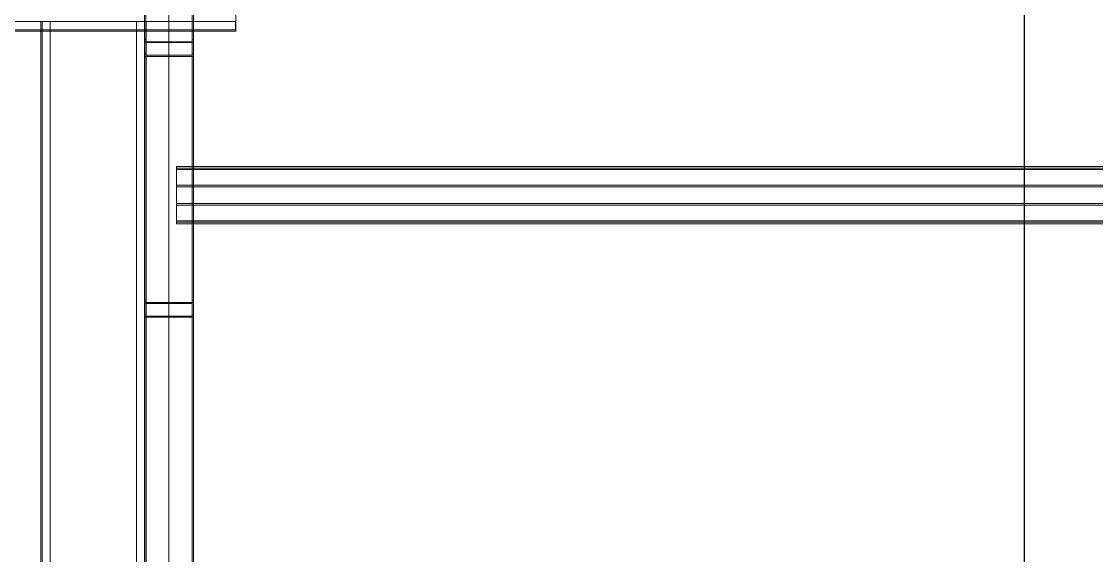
# Model space of a CAD drawing. Header units: centimetres. Extents: x -13617 to -9515, y -261 to 6553.
# Drawn here: x -11386.8 to -11167.4, y 2057 to 2166 of the extents above; entities that cross this region are included whole.
import ezdxf

# ---------------------------------------------------------------- set-up
doc = ezdxf.new("R2010")
doc.units = ezdxf.units.CM
doc.linetypes.add('_Overhead', pattern=[0.47625, 0.3175, -0.15875])
doc.linetypes.add('_Overhead_2_', pattern=[0.47625, 0.3175, -0.15875])
doc.layers.add('A-FLOR', color=7, linetype='Continuous', lineweight=9)
doc.layers.add('S-BEAM', color=7, linetype='Continuous', lineweight=9)

# ---------------------------------------------------------------- blocks, each defined once
blk = doc.blocks.new('Costanera Perfil Z - Parametrizado - Costanera Perfil Z - Parametrizado-1658847-Planta patio maniobras')
at = {"layer": 'S-BEAM', "color": 254, "true_color": 0xcccccc}
for p, q in [((-10.75, -527.84), (-10.75, -533.23)), ((-10.75, -527.84), (-10.75, -533.23)), ((-10.45, -527.84), (-10.45, -533.23)), ((-10.45, -527.84), (-10.45, -533.23)), ((-8.8, -527.84), (-8.8, -533.23)), ((-8.8, -527.84), (-8.8, -533.23)), ((-10.75, -533.23), (-10.75, -533.53)), ((-10.75, -533.23), (-10.75, -533.53)), ((-10.75, -533.53), (-10.75, -535.18)), ((-10.75, -533.53), (-10.75, -535.18)), ((-10.75, -535.18), (-10.75, -552.77)), ((-10.75, -535.18), (-10.75, -552.77)), ((-10.45, -533.23), (-10.45, -533.53)), ((-10.45, -533.23), (-10.45, -533.53)), ((-10.45, -533.53), (-10.45, -535.18)), ((-10.45, -533.53), (-10.45, -535.18)), ((-10.45, -535.18), (-10.45, -552.77)), ((-10.45, -535.18), (-10.45, -552.77)), ((-8.8, -533.23), (-8.8, -533.53)), ((-8.8, -533.23), (-8.8, -533.53)), ((-8.8, -533.53), (-8.8, -535.18)), ((-8.8, -533.53), (-8.8, -535.18)), ((-8.8, -535.18), (-8.8, -552.77)), ((-8.8, -535.18), (-8.8, -552.77)), ((-10.75, -552.77), (-10.75, -554.4)), ((-10.75, -552.77), (-10.75, -554.4)), ((-10.45, -552.77), (-10.45, -554.4)), ((-10.45, -552.77), (-10.45, -554.4)), ((-8.8, -552.77), (-8.8, -554.4)), ((-8.8, -552.77), (-8.8, -554.4)), ((-10.75, -554.42), (-10.75, -554.7)), ((-10.75, -554.42), (-10.75, -554.7)), ((-10.75, -554.72), (-10.75, -564.4)), ((-10.75, -554.72), (-10.75, -564.4)), ((-10.45, -554.42), (-10.45, -554.7)), ((-10.45, -554.42), (-10.45, -554.7)), ((-10.45, -554.72), (-10.45, -564.4)), ((-10.45, -554.72), (-10.45, -564.4)), ((-8.8, -554.42), (-8.8, -554.7)), ((-8.8, -554.42), (-8.8, -554.7)), ((-8.8, -554.72), (-8.8, -564.4)), ((-8.8, -554.72), (-8.8, -564.4)), ((-10.75, -564.4), (-10.75, -573.02)), ((-10.75, -564.4), (-10.75, -573.02)), ((-10.45, -564.4), (-10.45, -573.02)), ((-10.45, -564.4), (-10.45, -573.02)), ((-8.8, -564.4), (-8.8, -573.02)), ((-8.8, -564.4), (-8.8, -573.02)), ((-10.45, -573.02), (-10.75, -573.02)), ((-10.75, -573.02), (-10.45, -573.02)), ((-8.8, -573.02), (-10.45, -573.02)), ((-10.45, -573.02), (-8.8, -573.02)), ((-8.8, -573.02), (-10.45, -573.02)), ((-10.45, -573.02), (-8.8, -573.02))]:
    blk.add_line(p, q, dxfattribs=at)
blk = doc.blocks.new('Costanera Perfil Z - Parametrizado - Costanera Perfil Z - Parametrizado-1658886-Planta patio maniobras')
at = {"layer": 'S-BEAM', "color": 254, "true_color": 0xcccccc}
for p, q in [((-10.75, -527.84), (-10.75, -533.23)), ((-10.75, -527.84), (-10.75, -533.23)), ((-10.45, -527.84), (-10.45, -533.23)), ((-10.45, -527.84), (-10.45, -533.23)), ((-8.8, -527.84), (-8.8, -533.23)), ((-8.8, -527.84), (-8.8, -533.23)), ((-10.75, -533.23), (-10.75, -533.53)), ((-10.75, -533.23), (-10.75, -533.53)), ((-10.75, -533.53), (-10.75, -535.18)), ((-10.75, -533.53), (-10.75, -535.18)), ((-10.75, -535.18), (-10.75, -552.77)), ((-10.75, -535.18), (-10.75, -552.77)), ((-10.45, -533.23), (-10.45, -533.53)), ((-10.45, -533.23), (-10.45, -533.53)), ((-10.45, -533.53), (-10.45, -535.18)), ((-10.45, -533.53), (-10.45, -535.18)), ((-10.45, -535.18), (-10.45, -552.77)), ((-10.45, -535.18), (-10.45, -552.77)), ((-8.8, -533.23), (-8.8, -533.53)), ((-8.8, -533.23), (-8.8, -533.53)), ((-8.8, -533.53), (-8.8, -535.18)), ((-8.8, -533.53), (-8.8, -535.18)), ((-8.8, -535.18), (-8.8, -552.77)), ((-8.8, -535.18), (-8.8, -552.77)), ((-10.75, -552.77), (-10.75, -554.4)), ((-10.75, -552.77), (-10.75, -554.4)), ((-10.45, -552.77), (-10.45, -554.4)), ((-10.45, -552.77), (-10.45, -554.4)), ((-8.8, -552.77), (-8.8, -554.4)), ((-8.8, -552.77), (-8.8, -554.4)), ((-10.75, -554.42), (-10.75, -554.7)), ((-10.75, -554.42), (-10.75, -554.7)), ((-10.75, -554.72), (-10.75, -564.4)), ((-10.75, -554.72), (-10.75, -564.4)), ((-10.45, -554.42), (-10.45, -554.7)), ((-10.45, -554.42), (-10.45, -554.7)), ((-10.45, -554.72), (-10.45, -564.4)), ((-10.45, -554.72), (-10.45, -564.4)), ((-8.8, -554.42), (-8.8, -554.7)), ((-8.8, -554.42), (-8.8, -554.7)), ((-8.8, -554.72), (-8.8, -564.4)), ((-8.8, -554.72), (-8.8, -564.4)), ((-10.75, -564.4), (-10.75, -573.02)), ((-10.75, -564.4), (-10.75, -573.02)), ((-10.45, -564.4), (-10.45, -573.02)), ((-10.45, -564.4), (-10.45, -573.02)), ((-8.8, -564.4), (-8.8, -573.02)), ((-8.8, -564.4), (-8.8, -573.02)), ((-10.45, -573.02), (-10.75, -573.02)), ((-10.75, -573.02), (-10.45, -573.02)), ((-8.8, -573.02), (-10.45, -573.02)), ((-10.45, -573.02), (-8.8, -573.02)), ((-8.8, -573.02), (-10.45, -573.02)), ((-10.45, -573.02), (-8.8, -573.02))]:
    blk.add_line(p, q, dxfattribs=at)
blk = doc.blocks.new('Costanera Perfil Z - Parametrizado - Costanera Perfil Z - Parametrizado-V27-Planta patio maniobras')
at = {"layer": 'S-BEAM', "color": 254, "true_color": 0xcccccc}
for p, q in [((-10.75, -527.84), (-10.75, -533.23)), ((-10.75, -527.84), (-10.75, -533.23)), ((-10.45, -527.84), (-10.45, -533.23)), ((-10.45, -527.84), (-10.45, -533.23)), ((-8.8, -527.84), (-8.8, -533.23)), ((-8.8, -527.84), (-8.8, -533.23)), ((-10.75, -533.23), (-10.75, -533.53)), ((-10.75, -533.23), (-10.75, -533.53)), ((-10.75, -533.53), (-10.75, -535.18)), ((-10.75, -533.53), (-10.75, -535.18)), ((-10.75, -535.18), (-10.75, -552.77)), ((-10.75, -535.18), (-10.75, -552.77)), ((-10.45, -533.23), (-10.45, -533.53)), ((-10.45, -533.23), (-10.45, -533.53)), ((-10.45, -533.53), (-10.45, -535.18)), ((-10.45, -533.53), (-10.45, -535.18)), ((-10.45, -535.18), (-10.45, -552.77)), ((-10.45, -535.18), (-10.45, -552.77)), ((-8.8, -533.23), (-8.8, -533.53)), ((-8.8, -533.23), (-8.8, -533.53)), ((-8.8, -533.53), (-8.8, -535.18)), ((-8.8, -533.53), (-8.8, -535.18)), ((-8.8, -535.18), (-8.8, -552.77)), ((-8.8, -535.18), (-8.8, -552.77)), ((-10.75, -552.77), (-10.75, -554.4)), ((-10.75, -552.77), (-10.75, -554.4)), ((-10.45, -552.77), (-10.45, -554.4)), ((-10.45, -552.77), (-10.45, -554.4)), ((-8.8, -552.77), (-8.8, -554.4)), ((-8.8, -552.77), (-8.8, -554.4)), ((-10.75, -554.42), (-10.75, -554.7)), ((-10.75, -554.42), (-10.75, -554.7)), ((-10.75, -554.72), (-10.75, -564.4)), ((-10.75, -554.72), (-10.75, -564.4)), ((-10.45, -554.42), (-10.45, -554.7)), ((-10.45, -554.42), (-10.45, -554.7)), ((-10.45, -554.72), (-10.45, -564.4)), ((-10.45, -554.72), (-10.45, -564.4)), ((-8.8, -554.42), (-8.8, -554.7)), ((-8.8, -554.42), (-8.8, -554.7)), ((-8.8, -554.72), (-8.8, -564.4)), ((-8.8, -554.72), (-8.8, -564.4)), ((-10.75, -564.4), (-10.75, -573.02)), ((-10.75, -564.4), (-10.75, -573.02)), ((-10.45, -564.4), (-10.45, -573.02)), ((-10.45, -564.4), (-10.45, -573.02)), ((-8.8, -564.4), (-8.8, -573.02)), ((-8.8, -564.4), (-8.8, -573.02)), ((-10.45, -573.02), (-10.75, -573.02)), ((-10.75, -573.02), (-10.45, -573.02)), ((-8.8, -573.02), (-10.45, -573.02)), ((-10.45, -573.02), (-8.8, -573.02)), ((-8.8, -573.02), (-10.45, -573.02)), ((-10.45, -573.02), (-8.8, -573.02))]:
    blk.add_line(p, q, dxfattribs=at)
blk = doc.blocks.new('Costanera Perfil Z - Parametrizado - Costanera Perfil Z - Parametrizado-V28-Planta patio maniobras')
at = {"layer": 'S-BEAM', "color": 254, "true_color": 0xcccccc}
for p, q in [((-10.75, -527.84), (-10.75, -533.23)), ((-10.75, -527.84), (-10.75, -533.23)), ((-10.45, -527.84), (-10.45, -533.23)), ((-10.45, -527.84), (-10.45, -533.23)), ((-8.8, -527.84), (-8.8, -533.23)), ((-8.8, -527.84), (-8.8, -533.23)), ((-10.75, -533.23), (-10.75, -533.53)), ((-10.75, -533.23), (-10.75, -533.53)), ((-10.75, -533.53), (-10.75, -535.18)), ((-10.75, -533.53), (-10.75, -535.18)), ((-10.75, -535.18), (-10.75, -552.77)), ((-10.75, -535.18), (-10.75, -552.77)), ((-10.45, -533.23), (-10.45, -533.53)), ((-10.45, -533.23), (-10.45, -533.53)), ((-10.45, -533.53), (-10.45, -535.18)), ((-10.45, -533.53), (-10.45, -535.18)), ((-10.45, -535.18), (-10.45, -552.77)), ((-10.45, -535.18), (-10.45, -552.77)), ((-8.8, -533.23), (-8.8, -533.53)), ((-8.8, -533.23), (-8.8, -533.53)), ((-8.8, -533.53), (-8.8, -535.18)), ((-8.8, -533.53), (-8.8, -535.18)), ((-8.8, -535.18), (-8.8, -552.77)), ((-8.8, -535.18), (-8.8, -552.77)), ((-10.75, -552.77), (-10.75, -554.4)), ((-10.75, -552.77), (-10.75, -554.4)), ((-10.45, -552.77), (-10.45, -554.4)), ((-10.45, -552.77), (-10.45, -554.4)), ((-8.8, -552.77), (-8.8, -554.4)), ((-8.8, -552.77), (-8.8, -554.4)), ((-10.75, -554.42), (-10.75, -554.7)), ((-10.75, -554.42), (-10.75, -554.7)), ((-10.75, -554.72), (-10.75, -564.4)), ((-10.75, -554.72), (-10.75, -564.4)), ((-10.45, -554.42), (-10.45, -554.7)), ((-10.45, -554.42), (-10.45, -554.7)), ((-10.45, -554.72), (-10.45, -564.4)), ((-10.45, -554.72), (-10.45, -564.4)), ((-8.8, -554.42), (-8.8, -554.7)), ((-8.8, -554.42), (-8.8, -554.7)), ((-8.8, -554.72), (-8.8, -564.4)), ((-8.8, -554.72), (-8.8, -564.4)), ((-10.75, -564.4), (-10.75, -573.02)), ((-10.75, -564.4), (-10.75, -573.02)), ((-10.45, -564.4), (-10.45, -573.02)), ((-10.45, -564.4), (-10.45, -573.02)), ((-8.8, -564.4), (-8.8, -573.02)), ((-8.8, -564.4), (-8.8, -573.02)), ((-10.45, -573.02), (-10.75, -573.02)), ((-10.75, -573.02), (-10.45, -573.02)), ((-8.8, -573.02), (-10.45, -573.02)), ((-10.45, -573.02), (-8.8, -573.02)), ((-8.8, -573.02), (-10.45, -573.02)), ((-10.45, -573.02), (-8.8, -573.02))]:
    blk.add_line(p, q, dxfattribs=at)
blk = doc.blocks.new('Costanera Perfil Z - Parametrizado - Costanera Perfil Z - Parametrizado-V29-Planta patio maniobras')
at = {"layer": 'S-BEAM', "color": 254, "true_color": 0xcccccc}
for p, q in [((-10.75, -527.84), (-10.75, -533.23)), ((-10.75, -527.84), (-10.75, -533.23)), ((-10.45, -527.84), (-10.45, -533.23)), ((-10.45, -527.84), (-10.45, -533.23)), ((-8.8, -527.84), (-8.8, -533.23)), ((-8.8, -527.84), (-8.8, -533.23)), ((-10.75, -533.23), (-10.75, -533.53)), ((-10.75, -533.23), (-10.75, -533.53)), ((-10.75, -533.53), (-10.75, -535.18)), ((-10.75, -533.53), (-10.75, -535.18)), ((-10.75, -535.18), (-10.75, -552.77)), ((-10.75, -535.18), (-10.75, -552.77)), ((-10.45, -533.23), (-10.45, -533.53)), ((-10.45, -533.23), (-10.45, -533.53)), ((-10.45, -533.53), (-10.45, -535.18)), ((-10.45, -533.53), (-10.45, -535.18)), ((-10.45, -535.18), (-10.45, -552.77)), ((-10.45, -535.18), (-10.45, -552.77)), ((-8.8, -533.23), (-8.8, -533.53)), ((-8.8, -533.23), (-8.8, -533.53)), ((-8.8, -533.53), (-8.8, -535.18)), ((-8.8, -533.53), (-8.8, -535.18)), ((-8.8, -535.18), (-8.8, -552.77)), ((-8.8, -535.18), (-8.8, -552.77)), ((-10.75, -552.77), (-10.75, -554.4)), ((-10.75, -552.77), (-10.75, -554.4)), ((-10.45, -552.77), (-10.45, -554.4)), ((-10.45, -552.77), (-10.45, -554.4)), ((-8.8, -552.77), (-8.8, -554.4)), ((-8.8, -552.77), (-8.8, -554.4)), ((-10.75, -554.42), (-10.75, -554.7)), ((-10.75, -554.42), (-10.75, -554.7)), ((-10.75, -554.72), (-10.75, -564.4)), ((-10.75, -554.72), (-10.75, -564.4)), ((-10.45, -554.42), (-10.45, -554.7)), ((-10.45, -554.42), (-10.45, -554.7)), ((-10.45, -554.72), (-10.45, -564.4)), ((-10.45, -554.72), (-10.45, -564.4)), ((-8.8, -554.42), (-8.8, -554.7)), ((-8.8, -554.42), (-8.8, -554.7)), ((-8.8, -554.72), (-8.8, -564.4)), ((-8.8, -554.72), (-8.8, -564.4)), ((-10.75, -564.4), (-10.75, -573.02)), ((-10.75, -564.4), (-10.75, -573.02)), ((-10.45, -564.4), (-10.45, -573.02)), ((-10.45, -564.4), (-10.45, -573.02)), ((-8.8, -564.4), (-8.8, -573.02)), ((-8.8, -564.4), (-8.8, -573.02)), ((-10.45, -573.02), (-10.75, -573.02)), ((-10.75, -573.02), (-10.45, -573.02)), ((-8.8, -573.02), (-10.45, -573.02)), ((-10.45, -573.02), (-8.8, -573.02)), ((-8.8, -573.02), (-10.45, -573.02)), ((-10.45, -573.02), (-8.8, -573.02))]:
    blk.add_line(p, q, dxfattribs=at)
blk = doc.blocks.new('Costanera Perfil Z - Parametrizado - Costanera Perfil Z - Parametrizado-V30-Planta patio maniobras')
at = {"layer": 'S-BEAM', "color": 254, "true_color": 0xcccccc}
for p, q in [((-10.75, -527.84), (-10.75, -533.23)), ((-10.75, -527.84), (-10.75, -533.23)), ((-10.45, -527.84), (-10.45, -533.23)), ((-10.45, -527.84), (-10.45, -533.23)), ((-8.8, -527.84), (-8.8, -533.23)), ((-8.8, -527.84), (-8.8, -533.23)), ((-10.75, -533.23), (-10.75, -533.53)), ((-10.75, -533.23), (-10.75, -533.53)), ((-10.75, -533.53), (-10.75, -535.18)), ((-10.75, -533.53), (-10.75, -535.18)), ((-10.75, -535.18), (-10.75, -552.77)), ((-10.75, -535.18), (-10.75, -552.77)), ((-10.45, -533.23), (-10.45, -533.53)), ((-10.45, -533.23), (-10.45, -533.53)), ((-10.45, -533.53), (-10.45, -535.18)), ((-10.45, -533.53), (-10.45, -535.18)), ((-10.45, -535.18), (-10.45, -552.77)), ((-10.45, -535.18), (-10.45, -552.77)), ((-8.8, -533.23), (-8.8, -533.53)), ((-8.8, -533.23), (-8.8, -533.53)), ((-8.8, -533.53), (-8.8, -535.18)), ((-8.8, -533.53), (-8.8, -535.18)), ((-8.8, -535.18), (-8.8, -552.77)), ((-8.8, -535.18), (-8.8, -552.77)), ((-10.75, -552.77), (-10.75, -554.4)), ((-10.75, -552.77), (-10.75, -554.4)), ((-10.45, -552.77), (-10.45, -554.4)), ((-10.45, -552.77), (-10.45, -554.4)), ((-8.8, -552.77), (-8.8, -554.4)), ((-8.8, -552.77), (-8.8, -554.4)), ((-10.75, -554.42), (-10.75, -554.7)), ((-10.75, -554.42), (-10.75, -554.7)), ((-10.75, -554.72), (-10.75, -564.4)), ((-10.75, -554.72), (-10.75, -564.4)), ((-10.45, -554.42), (-10.45, -554.7)), ((-10.45, -554.42), (-10.45, -554.7)), ((-10.45, -554.72), (-10.45, -564.4)), ((-10.45, -554.72), (-10.45, -564.4)), ((-8.8, -554.42), (-8.8, -554.7)), ((-8.8, -554.42), (-8.8, -554.7)), ((-8.8, -554.72), (-8.8, -564.4)), ((-8.8, -554.72), (-8.8, -564.4)), ((-10.75, -564.4), (-10.75, -573.02)), ((-10.75, -564.4), (-10.75, -573.02)), ((-10.45, -564.4), (-10.45, -573.02)), ((-10.45, -564.4), (-10.45, -573.02)), ((-8.8, -564.4), (-8.8, -573.02)), ((-8.8, -564.4), (-8.8, -573.02)), ((-10.45, -573.02), (-10.75, -573.02)), ((-10.75, -573.02), (-10.45, -573.02)), ((-8.8, -573.02), (-10.45, -573.02)), ((-10.45, -573.02), (-8.8, -573.02)), ((-8.8, -573.02), (-10.45, -573.02)), ((-10.45, -573.02), (-8.8, -573.02))]:
    blk.add_line(p, q, dxfattribs=at)
blk = doc.blocks.new('Costanera Perfil Z - Parametrizado - Costanera Perfil Z - Parametrizado-V31-Planta patio maniobras')
at = {"layer": 'S-BEAM', "color": 254, "true_color": 0xcccccc}
for p, q in [((-10.75, -527.84), (-10.75, -554.4)), ((-10.75, -527.84), (-10.75, -554.4)), ((-10.45, -527.84), (-10.45, -554.4)), ((-10.45, -527.84), (-10.45, -554.4)), ((-8.8, -527.84), (-8.8, -554.4)), ((-8.8, -527.84), (-8.8, -554.4)), ((-10.75, -554.4), (-10.75, -564.4)), ((-10.75, -554.4), (-10.75, -564.4)), ((-10.45, -554.4), (-10.45, -564.4)), ((-10.45, -554.4), (-10.45, -564.4)), ((-8.8, -554.4), (-8.8, -564.4)), ((-8.8, -554.4), (-8.8, -564.4)), ((-10.75, -564.4), (-10.75, -573.02)), ((-10.75, -564.4), (-10.75, -573.02)), ((-10.45, -564.4), (-10.45, -573.02)), ((-10.45, -564.4), (-10.45, -573.02)), ((-8.8, -564.4), (-8.8, -573.02)), ((-8.8, -564.4), (-8.8, -573.02)), ((-10.45, -573.02), (-10.75, -573.02)), ((-10.75, -573.02), (-10.45, -573.02)), ((-8.8, -573.02), (-10.45, -573.02)), ((-10.45, -573.02), (-8.8, -573.02)), ((-8.8, -573.02), (-10.45, -573.02)), ((-10.45, -573.02), (-8.8, -573.02))]:
    blk.add_line(p, q, dxfattribs=at)
blk = doc.blocks.new('Costanera Perfil Z - Parametrizado - Costanera Perfil Z - Parametrizado-V32-Planta patio maniobras')
at = {"layer": 'S-BEAM', "color": 254, "true_color": 0xcccccc}
for p, q in [((-10.75, -527.84), (-10.75, -554.4)), ((-10.75, -527.84), (-10.75, -554.4)), ((-10.45, -527.84), (-10.45, -554.4)), ((-10.45, -527.84), (-10.45, -554.4)), ((-8.8, -527.84), (-8.8, -554.4)), ((-8.8, -527.84), (-8.8, -554.4)), ((-10.75, -554.4), (-10.75, -564.4)), ((-10.75, -554.4), (-10.75, -564.4)), ((-10.45, -554.4), (-10.45, -564.4)), ((-10.45, -554.4), (-10.45, -564.4)), ((-8.8, -554.4), (-8.8, -564.4)), ((-8.8, -554.4), (-8.8, -564.4)), ((-10.75, -564.4), (-10.75, -573.02)), ((-10.75, -564.4), (-10.75, -573.02)), ((-10.45, -564.4), (-10.45, -573.02)), ((-10.45, -564.4), (-10.45, -573.02)), ((-8.8, -564.4), (-8.8, -573.02)), ((-8.8, -564.4), (-8.8, -573.02)), ((8.8, -573.02), (-10.75, -573.02)), ((-10.75, -573.02), (-10.45, -573.02)), ((-10.45, -573.02), (-8.8, -573.02)), ((-8.8, -573.02), (-10.45, -573.02)), ((-10.45, -573.02), (8.8, -573.02))]:
    blk.add_line(p, q, dxfattribs=at)
blk = doc.blocks.new('Costanera Perfil Z - Parametrizado - h_22cm-1730627-Planta patio maniobras')
at = {"layer": 'S-BEAM', "color": 254, "true_color": 0xcccccc}
for p, q in [((-10.75, 419.22), (-10.75, 417.57)), ((-10.75, 419.22), (-10.75, 417.57)), ((-10.45, 419.22), (-10.45, 417.57)), ((-10.45, 419.22), (-10.45, 417.57)), ((-8.8, 419.22), (-8.8, 417.57)), ((-8.8, 419.22), (-8.8, 417.57)), ((8.8, 419.22), (8.8, 417.57)), ((8.8, 419.22), (8.8, 417.57)), ((10.45, 419.22), (10.45, 417.57)), ((10.45, 419.22), (10.45, 417.57)), ((10.75, 417.57), (10.75, 419.22)), ((10.75, 419.22), (10.75, 417.57)), ((-10.75, 417.57), (-10.75, 417.27)), ((-10.75, 417.57), (-10.75, 417.27)), ((-10.75, 417.27), (-10.75, 219.06)), ((-10.75, 417.27), (-10.75, 219.06)), ((-10.45, 417.57), (-10.45, 417.27)), ((-10.45, 417.57), (-10.45, 417.27)), ((-10.45, 417.27), (-10.45, 219.06)), ((-10.45, 417.27), (-10.45, 219.06)), ((-8.8, 417.57), (-8.8, 417.27)), ((-8.8, 417.57), (-8.8, 417.27)), ((-8.8, 417.27), (-8.8, 219.06)), ((-8.8, 417.27), (-8.8, 219.06)), ((8.8, 417.57), (8.8, 417.27)), ((8.8, 417.57), (8.8, 417.27)), ((8.8, 417.27), (8.8, 219.06)), ((8.8, 417.27), (8.8, 219.06)), ((10.45, 417.57), (10.45, 417.27)), ((10.45, 417.57), (10.45, 417.27)), ((10.45, 417.27), (10.45, 415.59)), ((10.45, 417.27), (10.45, 415.59)), ((10.75, 417.27), (10.75, 417.57)), ((10.75, 417.57), (10.75, 417.27)), ((10.75, 415.09), (10.75, 417.27)), ((10.75, 417.27), (10.75, 415.09)), ((10.45, 415.59), (10.45, 415.09)), ((10.45, 415.59), (10.45, 415.09)), ((10.45, 415.08), (10.45, 412.63)), ((10.45, 415.08), (10.45, 412.63)), ((10.75, 414.94), (10.75, 415.09)), ((10.75, 415.09), (10.75, 414.94)), ((10.75, 412.34), (10.75, 414.94)), ((10.75, 414.94), (10.75, 412.34)), ((10.45, 412.63), (10.45, 412.15)), ((10.45, 412.63), (10.45, 412.15)), ((10.45, 412.14), (10.45, 361.88)), ((10.45, 412.14), (10.45, 361.88)), ((10.75, 412.14), (10.75, 412.34)), ((10.75, 412.34), (10.75, 412.14)), ((10.75, 361.88), (10.75, 412.14)), ((10.75, 412.14), (10.75, 361.88)), ((10.45, 361.88), (10.45, 358.92)), ((10.45, 361.88), (10.45, 358.92)), ((10.75, 358.92), (10.75, 361.88)), ((10.75, 361.88), (10.75, 358.92)), ((10.45, 358.92), (10.45, 298.74)), ((10.45, 358.92), (10.45, 298.74)), ((10.75, 298.21), (10.75, 358.92)), ((10.75, 358.92), (10.75, 298.21))]:
    blk.add_line(p, q, dxfattribs=at)
blk = doc.blocks.new('Costanera Perfil Z - Parametrizado - h_22cm-V93-Planta patio maniobras')
at = {"layer": 'S-BEAM', "color": 254, "true_color": 0xcccccc}
for p, q in [((-10.75, 419.22), (-10.75, 417.57)), ((-10.75, 419.22), (-10.75, 417.57)), ((-10.45, 419.22), (-10.45, 417.57)), ((-10.45, 419.22), (-10.45, 417.57)), ((-8.8, 419.22), (-8.8, 417.57)), ((-8.8, 419.22), (-8.8, 417.57)), ((8.8, 419.22), (8.8, 417.57)), ((8.8, 419.22), (8.8, 417.57)), ((10.45, 419.22), (10.45, 417.57)), ((10.45, 419.22), (10.45, 417.57)), ((10.75, 417.57), (10.75, 419.22)), ((10.75, 419.22), (10.75, 417.57)), ((-10.75, 417.57), (-10.75, 417.27)), ((-10.75, 417.57), (-10.75, 417.27)), ((-10.75, 417.27), (-10.75, 219.06)), ((-10.75, 417.27), (-10.75, 219.06)), ((-10.45, 417.57), (-10.45, 417.27)), ((-10.45, 417.57), (-10.45, 417.27)), ((-10.45, 417.27), (-10.45, 219.06)), ((-10.45, 417.27), (-10.45, 219.06)), ((-8.8, 417.57), (-8.8, 417.27)), ((-8.8, 417.57), (-8.8, 417.27)), ((-8.8, 417.27), (-8.8, 219.06)), ((-8.8, 417.27), (-8.8, 219.06)), ((8.8, 417.57), (8.8, 417.27)), ((8.8, 417.57), (8.8, 417.27)), ((8.8, 417.27), (8.8, 219.06)), ((8.8, 417.27), (8.8, 219.06)), ((10.45, 417.57), (10.45, 417.27)), ((10.45, 417.57), (10.45, 417.27)), ((10.45, 417.27), (10.45, 415.59)), ((10.45, 417.27), (10.45, 415.59)), ((10.75, 417.27), (10.75, 417.57)), ((10.75, 417.57), (10.75, 417.27)), ((10.75, 415.09), (10.75, 417.27)), ((10.75, 417.27), (10.75, 415.09)), ((10.45, 415.59), (10.45, 415.09)), ((10.45, 415.59), (10.45, 415.09)), ((10.45, 415.08), (10.45, 412.63)), ((10.45, 415.08), (10.45, 412.63)), ((10.75, 414.94), (10.75, 415.09)), ((10.75, 415.09), (10.75, 414.94)), ((10.75, 412.34), (10.75, 414.94)), ((10.75, 414.94), (10.75, 412.34)), ((10.45, 412.63), (10.45, 412.15)), ((10.45, 412.63), (10.45, 412.15)), ((10.45, 412.14), (10.45, 361.88)), ((10.45, 412.14), (10.45, 361.88)), ((10.75, 412.14), (10.75, 412.34)), ((10.75, 412.34), (10.75, 412.14)), ((10.75, 361.88), (10.75, 412.14)), ((10.75, 412.14), (10.75, 361.88)), ((10.45, 361.88), (10.45, 358.92)), ((10.45, 361.88), (10.45, 358.92)), ((10.75, 358.92), (10.75, 361.88)), ((10.75, 361.88), (10.75, 358.92)), ((10.45, 358.92), (10.45, 298.74)), ((10.45, 358.92), (10.45, 298.74)), ((10.75, 298.21), (10.75, 358.92)), ((10.75, 358.92), (10.75, 298.21))]:
    blk.add_line(p, q, dxfattribs=at)
blk = doc.blocks.new('Costanera Perfil Z - Parametrizado - h_22cm-1730708-Planta patio maniobras')
at = {"layer": 'S-BEAM', "color": 254, "true_color": 0xcccccc}
for p, q in [((-10.75, 420.61), (-10.75, 418.96)), ((-10.75, 420.61), (-10.75, 418.96)), ((-10.45, 420.61), (-10.45, 418.96)), ((-10.45, 420.61), (-10.45, 418.96)), ((-8.8, 420.61), (-8.8, 418.96)), ((-8.8, 420.61), (-8.8, 418.96)), ((8.8, 420.61), (8.8, 418.96)), ((8.8, 420.61), (8.8, 418.96)), ((10.45, 420.61), (10.45, 418.96)), ((10.45, 420.61), (10.45, 418.96)), ((10.75, 418.96), (10.75, 420.61)), ((10.75, 420.61), (10.75, 418.96)), ((-10.75, 418.96), (-10.75, 418.66)), ((-10.75, 418.96), (-10.75, 418.66)), ((-10.75, 418.66), (-10.75, 220.46)), ((-10.75, 418.66), (-10.75, 220.46)), ((-10.45, 418.96), (-10.45, 418.66)), ((-10.45, 418.96), (-10.45, 418.66)), ((-10.45, 418.66), (-10.45, 220.46)), ((-10.45, 418.66), (-10.45, 220.46)), ((-8.8, 418.96), (-8.8, 418.66)), ((-8.8, 418.96), (-8.8, 418.66)), ((-8.8, 418.66), (-8.8, 220.46)), ((-8.8, 418.66), (-8.8, 220.46)), ((8.8, 418.96), (8.8, 418.66)), ((8.8, 418.96), (8.8, 418.66)), ((8.8, 418.66), (8.8, 220.46)), ((8.8, 418.66), (8.8, 220.46)), ((10.45, 418.96), (10.45, 418.66)), ((10.45, 418.96), (10.45, 418.66)), ((10.45, 418.66), (10.45, 416.98)), ((10.45, 418.66), (10.45, 416.98)), ((10.45, 416.98), (10.45, 416.48)), ((10.45, 416.98), (10.45, 416.48)), ((10.75, 418.66), (10.75, 418.96)), ((10.75, 418.96), (10.75, 418.66)), ((10.75, 416.48), (10.75, 418.66)), ((10.75, 418.66), (10.75, 416.48)), ((10.45, 416.47), (10.45, 414.03)), ((10.45, 416.47), (10.45, 414.03)), ((10.75, 416.34), (10.75, 416.48)), ((10.75, 416.48), (10.75, 416.34)), ((10.75, 413.74), (10.75, 416.34)), ((10.75, 416.34), (10.75, 413.74)), ((10.45, 414.03), (10.45, 413.54)), ((10.45, 414.03), (10.45, 413.54)), ((10.45, 413.53), (10.45, 363.27)), ((10.45, 413.53), (10.45, 363.27)), ((10.75, 413.54), (10.75, 413.74)), ((10.75, 413.74), (10.75, 413.54)), ((10.75, 363.27), (10.75, 413.53)), ((10.75, 413.53), (10.75, 363.27)), ((10.45, 363.27), (10.45, 360.32)), ((10.45, 363.27), (10.45, 360.32)), ((10.75, 360.32), (10.75, 363.27)), ((10.75, 363.27), (10.75, 360.32)), ((10.45, 360.32), (10.45, 300.13)), ((10.45, 360.32), (10.45, 300.13)), ((10.75, 299.61), (10.75, 360.32)), ((10.75, 360.32), (10.75, 299.61))]:
    blk.add_line(p, q, dxfattribs=at)
blk = doc.blocks.new('Costanera Perfil Z - Parametrizado - h_22cm-1730751-Planta patio maniobras')
at = {"layer": 'S-BEAM', "color": 254, "true_color": 0xcccccc}
for p, q in [((-10.75, 419.91), (-10.75, 418.26)), ((-10.75, 419.91), (-10.75, 418.26)), ((-10.45, 419.91), (-10.45, 418.26)), ((-10.45, 419.91), (-10.45, 418.26)), ((-8.8, 419.91), (-8.8, 418.26)), ((-8.8, 419.91), (-8.8, 418.26)), ((8.8, 419.91), (8.8, 418.26)), ((8.8, 419.91), (8.8, 418.26)), ((10.45, 419.91), (10.45, 418.26)), ((10.45, 419.91), (10.45, 418.26)), ((10.75, 418.26), (10.75, 419.91)), ((10.75, 419.91), (10.75, 418.26)), ((-10.75, 418.26), (-10.75, 417.96)), ((-10.75, 418.26), (-10.75, 417.96)), ((-10.75, 417.96), (-10.75, 219.76)), ((-10.75, 417.96), (-10.75, 219.76)), ((-10.45, 418.26), (-10.45, 417.96)), ((-10.45, 418.26), (-10.45, 417.96)), ((-10.45, 417.96), (-10.45, 219.76)), ((-10.45, 417.96), (-10.45, 219.76)), ((-8.8, 418.26), (-8.8, 417.96)), ((-8.8, 418.26), (-8.8, 417.96)), ((-8.8, 417.96), (-8.8, 219.76)), ((-8.8, 417.96), (-8.8, 219.76)), ((8.8, 418.26), (8.8, 417.96)), ((8.8, 418.26), (8.8, 417.96)), ((8.8, 417.96), (8.8, 219.76)), ((8.8, 417.96), (8.8, 219.76)), ((10.45, 418.26), (10.45, 417.96)), ((10.45, 418.26), (10.45, 417.96)), ((10.45, 417.96), (10.45, 416.28)), ((10.45, 417.96), (10.45, 416.28)), ((10.75, 417.96), (10.75, 418.26)), ((10.75, 418.26), (10.75, 417.96)), ((10.75, 415.79), (10.75, 417.96)), ((10.75, 417.96), (10.75, 415.79)), ((10.45, 416.28), (10.45, 415.79)), ((10.45, 416.28), (10.45, 415.79)), ((10.45, 415.78), (10.45, 413.33)), ((10.45, 415.78), (10.45, 413.33)), ((10.75, 415.64), (10.75, 415.78)), ((10.75, 415.78), (10.75, 415.64)), ((10.75, 413.04), (10.75, 415.64)), ((10.75, 415.64), (10.75, 413.04)), ((10.45, 413.33), (10.45, 412.85)), ((10.45, 413.33), (10.45, 412.85)), ((10.45, 412.83), (10.45, 362.58)), ((10.45, 412.83), (10.45, 362.58)), ((10.75, 412.84), (10.75, 413.04)), ((10.75, 413.04), (10.75, 412.84)), ((10.75, 362.58), (10.75, 412.83)), ((10.75, 412.83), (10.75, 362.58)), ((10.45, 362.58), (10.45, 359.62)), ((10.45, 362.58), (10.45, 359.62)), ((10.75, 359.62), (10.75, 362.58)), ((10.75, 362.58), (10.75, 359.62)), ((10.45, 359.62), (10.45, 299.44)), ((10.45, 359.62), (10.45, 299.44)), ((10.75, 298.91), (10.75, 359.62)), ((10.75, 359.62), (10.75, 298.91))]:
    blk.add_line(p, q, dxfattribs=at)
blk = doc.blocks.new('Costanera Perfil Z - Parametrizado - h_22cm-1730792-Planta patio maniobras')
at = {"layer": 'S-BEAM', "color": 254, "true_color": 0xcccccc}
for p, q in [((-10.75, 419), (-10.75, 417.35)), ((-10.75, 419), (-10.75, 417.35)), ((-10.75, 417.35), (-10.75, 417.05)), ((-10.75, 417.35), (-10.75, 417.05)), ((-10.75, 417.05), (-10.75, 218.85)), ((-10.75, 417.05), (-10.75, 218.85)), ((-10.45, 419), (-10.45, 417.35)), ((-10.45, 419), (-10.45, 417.35)), ((-10.45, 417.35), (-10.45, 417.05)), ((-10.45, 417.35), (-10.45, 417.05)), ((-10.45, 417.05), (-10.45, 218.85)), ((-10.45, 417.05), (-10.45, 218.85)), ((-8.8, 419), (-8.8, 417.35)), ((-8.8, 419), (-8.8, 417.35)), ((-8.8, 417.35), (-8.8, 417.05)), ((-8.8, 417.35), (-8.8, 417.05)), ((-8.8, 417.05), (-8.8, 218.85)), ((-8.8, 417.05), (-8.8, 218.85)), ((8.8, 419), (8.8, 417.35)), ((8.8, 419), (8.8, 417.35)), ((8.8, 417.35), (8.8, 417.05)), ((8.8, 417.35), (8.8, 417.05)), ((8.8, 417.05), (8.8, 218.85)), ((8.8, 417.05), (8.8, 218.85)), ((10.45, 419), (10.45, 417.35)), ((10.45, 419), (10.45, 417.35)), ((10.45, 417.35), (10.45, 417.05)), ((10.45, 417.35), (10.45, 417.05)), ((10.45, 417.05), (10.45, 415.37)), ((10.45, 417.05), (10.45, 415.37)), ((10.75, 417.35), (10.75, 419)), ((10.75, 419), (10.75, 417.35)), ((10.75, 417.05), (10.75, 417.35)), ((10.75, 417.35), (10.75, 417.05)), ((10.75, 414.87), (10.75, 417.05)), ((10.75, 417.05), (10.75, 414.87)), ((10.45, 415.37), (10.45, 414.87)), ((10.45, 415.37), (10.45, 414.87)), ((10.45, 414.86), (10.45, 412.42)), ((10.45, 414.86), (10.45, 412.42)), ((10.75, 414.73), (10.75, 414.87)), ((10.75, 414.87), (10.75, 414.73)), ((10.75, 412.13), (10.75, 414.73)), ((10.75, 414.73), (10.75, 412.13)), ((10.45, 412.42), (10.45, 411.94)), ((10.45, 412.42), (10.45, 411.94)), ((10.45, 411.92), (10.45, 361.66)), ((10.45, 411.92), (10.45, 361.66)), ((10.75, 411.93), (10.75, 412.13)), ((10.75, 412.13), (10.75, 411.93)), ((10.75, 361.66), (10.75, 411.92)), ((10.75, 411.92), (10.75, 361.66)), ((10.45, 361.66), (10.45, 358.71)), ((10.45, 361.66), (10.45, 358.71)), ((10.75, 358.71), (10.75, 361.66)), ((10.75, 361.66), (10.75, 358.71)), ((10.45, 358.71), (10.45, 298.52)), ((10.45, 358.71), (10.45, 298.52)), ((10.75, 298), (10.75, 358.71)), ((10.75, 358.71), (10.75, 298))]:
    blk.add_line(p, q, dxfattribs=at)
blk = doc.blocks.new('RVR_CERCHA_C03 - RVR_CERCHA_C03-1729337-Planta patio maniobras')
at = {"layer": 'S-BEAM', "color": 254, "true_color": 0xcccccc}
for p, q in [((642.19, 5), (862.58, 5)), ((862.58, 4.7), (642.19, 4.7)), ((721.34, 5), (783.39, 5)), ((783.17, 4.7), (721.34, 4.7)), ((779.49, 5), (721.87, 5)), ((782.05, 5), (721.87, 5)), ((721.87, 5), (782.05, 5)), ((779.49, 4.7), (721.87, 4.7)), ((721.87, 4.7), (782.05, 4.7)), ((721.87, 4.7), (782.05, 4.7)), ((862.58, 5), (722.42, 5)), ((862.58, 4.7), (722.42, 4.7)), ((782.05, 5), (779.49, 5)), ((782.05, 4.7), (779.49, 4.7)), ((782.05, 5), (783.68, 5)), ((782.05, -5), (782.05, 5)), ((782.05, 5), (783.39, 5)), ((782.55, 5), (782.05, 5)), ((785.01, 5), (782.05, 5)), ((782.05, 5), (785.01, 5)), ((782.55, 4.7), (782.05, 4.7)), ((782.05, 4.7), (785.01, 4.7)), ((782.05, 4.7), (785.01, 4.7)), ((783.68, 4.7), (782.26, 4.7)), ((782.26, 4.7), (782.26, -4.7)), ((783.67, 4.7), (782.26, 4.7)), ((782.55, 4.7), (782.55, 5)), ((782.55, 5), (783.84, 5)), ((783.84, 4.7), (782.55, 4.7)), ((784.86, 4.7), (783.17, 4.7)), ((783.39, 5), (835.26, 5)), ((783.39, 5), (785.01, 5)), ((835.26, 4.7), (783.67, 4.7)), ((783.68, 5), (785.01, 5)), ((785.01, 4.7), (783.68, 4.7)), ((783.84, 5), (785.01, 5)), ((784.86, 4.7), (783.84, 4.7)), ((784.86, -4.7), (784.86, 4.7)), ((785.01, 5), (785.5, 5)), ((785.01, 5), (785.01, -5)), ((835.76, 5), (785.01, 5)), ((785.01, 5), (835.76, 5)), ((785.5, 4.7), (785.01, 4.7)), ((785.01, 4.7), (835.26, 4.7)), ((785.01, 4.7), (835.26, 4.7)), ((785.5, 5), (785.5, 4.7)), ((788.12, 5), (785.5, 5)), ((788.12, 4.7), (785.5, 4.7)), ((835.76, 5), (788.12, 5)), ((835.26, 4.7), (788.12, 4.7)), ((835.26, 5), (835.26, -5)), ((836.99, 5), (835.26, 5)), ((835.76, 4.7), (835.27, 4.7)), ((835.47, 4.7), (835.27, 4.7)), ((835.27, 4.7), (835.76, 4.7)), ((835.27, 4.7), (835.76, 4.7)), ((835.47, -4.7), (835.47, 4.7)), ((835.47, 4.7), (836.99, 4.7)), ((836.99, 5), (835.76, 5)), ((835.76, 5), (835.76, 4.73)), ((838.71, 5), (835.76, 5)), ((838.71, 5), (835.76, 5)), ((838.71, 5), (835.76, 5)), ((835.76, 5), (838.71, 5)), ((835.76, 4.7), (836.99, 4.7)), ((838.21, 4.7), (835.76, 4.7)), ((838.21, 4.7), (835.76, 4.7)), ((835.76, 4.7), (838.21, 4.7)), ((835.76, 4.7), (838.21, 4.7)), ((838.22, 5), (836.99, 5)), ((838.71, 5), (836.99, 5)), ((836.99, 4.7), (838.07, 4.7)), ((836.99, 4.7), (838.21, 4.7)), ((838.07, 4.7), (838.07, -4.7)), ((838.21, 4.7), (838.07, 4.7)), ((838.22, -5), (838.22, 5)), ((838.22, 5), (859.93, 5)), ((838.71, 4.7), (838.22, 4.7)), ((859.93, 4.7), (838.22, 4.7)), ((838.22, 4.7), (838.71, 4.7)), ((838.71, 4.7), (838.22, 4.7)), ((838.22, 4.7), (838.71, 4.7)), ((838.22, 4.7), (838.71, 4.7)), ((853.82, 5), (838.71, 5)), ((838.71, 4.7), (838.71, 5)), ((840.39, 5), (838.71, 5)), ((838.71, 5), (840.39, 5)), ((853.82, 4.7), (838.71, 4.7)), ((838.71, 4.7), (840.39, 4.7)), ((838.71, 4.7), (840.39, 4.7)), ((840.69, 5), (840.39, 5)), ((840.39, 5), (840.69, 5)), ((840.39, 4.7), (840.69, 4.7)), ((840.39, 4.7), (840.69, 4.7)), ((842.34, 5), (840.69, 5)), ((840.69, 5), (842.34, 5)), ((840.69, 4.7), (842.34, 4.7)), ((840.69, 4.7), (842.34, 4.7)), ((673.83, 0), (862.58, 0)), ((801.1, -4.7), (710.68, -4.7)), ((801.1, -5), (710.68, -5)), ((783.17, -4.7), (721.19, -4.7)), ((783.39, -5), (721.34, -5)), ((779.49, -4.7), (721.87, -4.7)), ((721.87, -4.7), (782.05, -4.7)), ((721.87, -4.7), (782.05, -4.7)), ((779.49, -5), (721.87, -5)), ((721.87, -5), (782.05, -5)), ((721.87, -5), (782.05, -5)), ((801.1, -4.7), (722.42, -4.7)), ((801.1, -5), (722.42, -5)), ((782.05, -4.7), (779.49, -4.7)), ((782.05, -5), (779.49, -5)), ((782.55, -4.7), (782.05, -4.7)), ((782.05, -4.7), (785.01, -4.7)), ((782.05, -4.7), (785.01, -4.7)), ((783.68, -5), (782.05, -5)), ((783.39, -5), (782.05, -5)), ((782.55, -5), (782.05, -5)), ((782.05, -5), (785.01, -5)), ((782.05, -5), (785.01, -5)), ((782.26, -4.7), (783.68, -4.7)), ((783.67, -4.7), (782.26, -4.7)), ((782.55, -5), (782.55, -4.7)), ((782.55, -4.7), (783.84, -4.7)), ((783.84, -5), (782.55, -5)), ((784.86, -4.7), (783.17, -4.7)), ((801.1, -5), (783.39, -5)), ((785.01, -5), (783.39, -5)), ((801.1, -4.7), (783.67, -4.7)), ((783.68, -4.7), (785.01, -4.7)), ((785.01, -5), (783.68, -5)), ((783.84, -4.7), (784.86, -4.7)), ((785.01, -5), (783.84, -5)), ((785.01, -4.7), (785.5, -4.7)), ((785.01, -4.7), (801.1, -4.7)), ((785.01, -4.7), (801.1, -4.7)), ((785.5, -5), (785.01, -5)), ((785.01, -5), (801.1, -5)), ((785.01, -5), (801.1, -5)), ((785.5, -4.7), (785.5, -5)), ((788.12, -4.7), (785.5, -4.7)), ((788.12, -5), (785.5, -5)), ((801.1, -4.7), (788.12, -4.7)), ((801.1, -5), (788.12, -5)), ((804.92, -4.7), (801.1, -4.7)), ((804.92, -4.7), (801.1, -4.7)), ((804.92, -4.7), (801.1, -4.7)), ((804.92, -4.7), (801.1, -4.7)), ((801.1, -4.7), (804.92, -4.7)), ((801.1, -4.7), (804.92, -4.7)), ((804.92, -5), (801.1, -5)), ((804.92, -5), (801.1, -5)), ((804.92, -5), (801.1, -5)), ((804.92, -5), (801.1, -5)), ((801.1, -5), (804.92, -5)), ((801.1, -5), (804.92, -5)), ((805.27, -4.7), (804.92, -4.7)), ((805.27, -4.7), (804.92, -4.7)), ((805.27, -4.7), (804.92, -4.7)), ((805.27, -4.7), (804.92, -4.7)), ((804.92, -4.7), (805.27, -4.7)), ((804.92, -4.7), (805.27, -4.7)), ((805.27, -5), (804.92, -5)), ((805.27, -5), (804.92, -5)), ((805.27, -5), (804.92, -5)), ((805.27, -5), (804.92, -5)), ((804.92, -5), (805.27, -5)), ((804.92, -5), (805.27, -5)), ((808.6, -4.7), (805.27, -4.7)), ((808.6, -4.7), (805.27, -4.7)), ((808.6, -4.7), (805.27, -4.7)), ((808.6, -4.7), (805.27, -4.7)), ((805.27, -4.7), (808.6, -4.7)), ((805.27, -4.7), (808.6, -4.7)), ((808.6, -5), (805.27, -5)), ((808.6, -5), (805.27, -5)), ((808.6, -5), (805.27, -5)), ((808.6, -5), (805.27, -5)), ((805.27, -5), (808.6, -5)), ((805.27, -5), (808.6, -5)), ((808.95, -4.7), (808.6, -4.7)), ((808.95, -4.7), (808.6, -4.7)), ((808.95, -4.7), (808.6, -4.7)), ((808.95, -4.7), (808.6, -4.7)), ((808.6, -4.7), (808.95, -4.7)), ((808.6, -4.7), (808.95, -4.7)), ((808.95, -5), (808.6, -5)), ((808.95, -5), (808.6, -5)), ((808.95, -5), (808.6, -5)), ((808.95, -5), (808.6, -5)), ((808.6, -5), (808.95, -5)), ((808.6, -5), (808.95, -5)), ((812.78, -4.7), (809.02, -4.7)), ((812.78, -4.7), (809.02, -4.7)), ((812.78, -4.7), (809.02, -4.7)), ((812.78, -4.7), (809.02, -4.7)), ((809.02, -4.7), (812.78, -4.7)), ((809.02, -4.7), (812.78, -4.7)), ((812.78, -5), (809.02, -5)), ((812.78, -5), (809.02, -5)), ((812.78, -5), (809.02, -5)), ((812.78, -5), (809.02, -5)), ((809.02, -5), (812.78, -5)), ((809.02, -5), (812.78, -5)), ((835.47, -4.7), (812.78, -4.7)), ((835.76, -4.7), (812.78, -4.7)), ((862.58, -4.7), (812.78, -4.7)), ((862.58, -4.7), (812.78, -4.7)), ((812.78, -4.7), (835.76, -4.7)), ((812.78, -4.7), (835.76, -4.7)), ((835.76, -5), (812.78, -5)), ((835.26, -5), (812.78, -5)), ((862.58, -5), (812.78, -5)), ((862.58, -5), (812.78, -5)), ((812.78, -5), (835.76, -5)), ((812.78, -5), (835.76, -5)), ((835.26, -5), (836.99, -5)), ((836.99, -4.7), (835.47, -4.7)), ((836.99, -4.7), (835.76, -4.7)), ((838.71, -4.7), (835.76, -4.7)), ((838.71, -4.7), (835.76, -4.7)), ((835.76, -4.7), (838.71, -4.7)), ((835.76, -4.7), (838.71, -4.7)), ((835.76, -4.73), (835.76, -5)), ((835.76, -5), (836.99, -5)), ((838.71, -5), (835.76, -5)), ((838.71, -5), (835.76, -5)), ((835.76, -5), (838.71, -5)), ((835.76, -5), (838.71, -5)), ((838.07, -4.7), (836.99, -4.7)), ((838.71, -4.7), (836.99, -4.7)), ((836.99, -5), (838.22, -5)), ((836.99, -5), (838.71, -5)), ((859.93, -4.7), (838.07, -4.7)), ((859.93, -5), (838.22, -5)), ((853.82, -4.7), (838.71, -4.7)), ((838.71, -5), (838.71, -4.7)), ((838.71, -4.7), (840.39, -4.7)), ((838.71, -4.7), (840.39, -4.7)), ((853.82, -5), (838.71, -5)), ((838.71, -5), (840.39, -5)), ((838.71, -5), (840.39, -5)), ((840.39, -4.7), (840.69, -4.7)), ((840.39, -4.7), (840.69, -4.7)), ((840.39, -5), (840.69, -5)), ((840.39, -5), (840.69, -5)), ((840.69, -4.7), (842.34, -4.7)), ((840.69, -4.7), (842.34, -4.7)), ((840.69, -5), (842.34, -5)), ((840.69, -5), (842.34, -5))]:
    blk.add_line(p, q, dxfattribs=at)
blk = doc.blocks.new('Costanera Perfil Z - Parametrizado - h_22cm-1733539-Planta patio maniobras')
at = {"layer": 'S-BEAM', "color": 254, "true_color": 0xcccccc}
for p, q in [((-5.84, -838.06), (-5.84, -1217.66)), ((-5.54, -838.06), (-5.54, -1217.66)), ((-5.5, -1217.66), (-5.5, -838.06)), ((-5.26, -838.06), (-5.26, -1217.66)), ((-2.01, -838.06), (-2.01, -1217.66)), ((-1.67, -838.06), (-1.67, -1217.66)), ((1.67, -838.06), (1.67, -1217.66)), ((2.01, -838.06), (2.01, -1217.66)), ((5.26, -838.06), (5.26, -1217.66)), ((5.5, -838.06), (5.5, -1217.66)), ((5.54, -838.06), (5.54, -1217.66)), ((5.84, -838.06), (5.84, -1217.66)), ((-5.5, -1217.66), (-5.84, -1217.66)), ((-5.84, -1217.66), (-5.54, -1217.66)), ((-5.5, -1217.66), (-5.26, -1217.66)), ((2.01, -1217.66), (-5.5, -1217.66)), ((-5.26, -1217.66), (1.67, -1217.66)), ((1.67, -1217.66), (-2.01, -1217.66)), ((-2.01, -1217.66), (-1.67, -1217.66)), ((-1.67, -1217.66), (1.67, -1217.66)), ((1.67, -1217.66), (-1.67, -1217.66)), ((-1.67, -1217.66), (1.67, -1217.66)), ((1.67, -1217.66), (2.01, -1217.66)), ((2.01, -1217.66), (1.67, -1217.66)), ((1.67, -1217.66), (2.01, -1217.66)), ((2.01, -1217.66), (5.5, -1217.66)), ((5.26, -1217.66), (2.01, -1217.66)), ((5.54, -1217.66), (5.26, -1217.66)), ((5.54, -1217.66), (5.84, -1217.66)), ((5.84, -1217.66), (5.54, -1217.66))]:
    blk.add_line(p, q, dxfattribs=at)
blk = doc.blocks.new('PQ_RVR_EST-01_ZZ_ZZ_MO_T_A_rvt-1-Planta patio maniobras')
at = {"layer": 'A-FLOR', "color": 254, "linetype": '_Overhead', "true_color": 0xd4d4d4}
for p, q in [((-11182.13, 2136.39), (-11182.13, 2203.76)), ((-11182.13, 2203.76), (-11182.13, 2136.39)), ((-11182.09, 2203.76), (-11182.1, 2136.39)), ((-11182.1, 2136.39), (-11182.09, 2203.76)), ((-11182.13, 2132.57), (-11182.13, 2136.39)), ((-11182.13, 2136.39), (-11182.13, 2132.57)), ((-11182.1, 2136.39), (-11182.1, 2132.57)), ((-11182.1, 2132.57), (-11182.1, 2136.39)), ((-11182.13, 2132.22), (-11182.13, 2132.57)), ((-11182.13, 2132.57), (-11182.13, 2132.22)), ((-11182.1, 2132.57), (-11182.1, 2132.22)), ((-11182.1, 2132.22), (-11182.1, 2132.57)), ((-11182.13, 2128.89), (-11182.13, 2132.22)), ((-11182.13, 2132.22), (-11182.13, 2128.89)), ((-11182.1, 2132.22), (-11182.1, 2128.89)), ((-11182.1, 2128.89), (-11182.1, 2132.22)), ((-11182.13, 2128.54), (-11182.13, 2128.89)), ((-11182.13, 2128.89), (-11182.13, 2128.54)), ((-11182.13, 2124.71), (-11182.13, 2128.54)), ((-11182.13, 2128.54), (-11182.13, 2124.71)), ((-11182.1, 2128.89), (-11182.1, 2128.54)), ((-11182.1, 2128.54), (-11182.1, 2128.89)), ((-11182.1, 2128.54), (-11182.1, 2124.71)), ((-11182.1, 2124.71), (-11182.1, 2128.54)), ((-11182.13, 2034.29), (-11182.13, 2124.71)), ((-11182.13, 2124.71), (-11182.13, 2034.29)), ((-11182.1, 2124.71), (-11182.1, 2034.29)), ((-11182.1, 2034.29), (-11182.1, 2124.71))]:
    blk.add_line(p, q, dxfattribs=at)
at = {"layer": 'S-BEAM', "color": 254, "linetype": '_Overhead', "lineweight": 9, "true_color": 0xd4d4d4}
for name, p, rotation in [('RVR_CERCHA_C03 - RVR_CERCHA_C03-1729337-Planta patio maniobras', (-11356.68, 1323.61), 89.9999999999999), ('Costanera Perfil Z - Parametrizado - Costanera Perfil Z - Parametrizado-1658847-Planta patio maniobras', (-11916.09, 2174.75), 89.99999999999964), ('Costanera Perfil Z - Parametrizado - Costanera Perfil Z - Parametrizado-V31-Planta patio maniobras', (-11916.09, 2174.75), 89.99999999999964), ('Costanera Perfil Z - Parametrizado - Costanera Perfil Z - Parametrizado-1658886-Planta patio maniobras', (-11916.08, 2174.75), 89.99999999999964), ('Costanera Perfil Z - Parametrizado - Costanera Perfil Z - Parametrizado-V27-Planta patio maniobras', (-11916.08, 2174.75), 89.99999999999964), ('Costanera Perfil Z - Parametrizado - Costanera Perfil Z - Parametrizado-V28-Planta patio maniobras', (-11916.08, 2174.75), 89.99999999999964), ('Costanera Perfil Z - Parametrizado - Costanera Perfil Z - Parametrizado-V29-Planta patio maniobras', (-11916.08, 2174.75), 89.99999999999964), ('Costanera Perfil Z - Parametrizado - Costanera Perfil Z - Parametrizado-V30-Planta patio maniobras', (-11916.08, 2174.75), 89.99999999999964), ('Costanera Perfil Z - Parametrizado - Costanera Perfil Z - Parametrizado-V32-Planta patio maniobras', (-11916.08, 2174.75), 89.99999999999964), ('Costanera Perfil Z - Parametrizado - h_22cm-1733539-Planta patio maniobras', (-10137.47, 2130.55), 269.9999999999998)]:
    blk.add_blockref(name, p, dxfattribs=dict(at, rotation=rotation))
for name, p in [('Costanera Perfil Z - Parametrizado - h_22cm-1730627-Planta patio maniobras', (-11372.11, 1746.74)), ('Costanera Perfil Z - Parametrizado - h_22cm-V93-Planta patio maniobras', (-11372.11, 1746.74)), ('Costanera Perfil Z - Parametrizado - h_22cm-1730708-Planta patio maniobras', (-11372.11, 1745.35)), ('Costanera Perfil Z - Parametrizado - h_22cm-1730751-Planta patio maniobras', (-11372.11, 1746.04)), ('Costanera Perfil Z - Parametrizado - h_22cm-1730792-Planta patio maniobras', (-11372.11, 1746.96))]:
    blk.add_blockref(name, p, dxfattribs=at)
blk = doc.blocks.new('PQ_RVR_ARQ-01_ZZ_ZZ_MO_T_A_rvt-1-Planta patio maniobras')
at = {"layer": 'A-FLOR', "color": 254, "linetype": '_Overhead_2_', "true_color": 0xd4d4d4}
for p, q in [((-11182.09, 2203.76), (-11182.1, 2136.39)), ((-11182.1, 2136.39), (-11182.09, 2203.76)), ((-11182.1, 2136.39), (-11182.1, 2132.57)), ((-11182.1, 2132.57), (-11182.1, 2136.39)), ((-11182.1, 2132.57), (-11182.1, 2132.22)), ((-11182.1, 2132.22), (-11182.1, 2132.57)), ((-11182.1, 2132.22), (-11182.1, 2128.89)), ((-11182.1, 2128.89), (-11182.1, 2132.22)), ((-11182.1, 2128.89), (-11182.1, 2128.54)), ((-11182.1, 2128.54), (-11182.1, 2128.89)), ((-11182.1, 2128.54), (-11182.1, 2124.71)), ((-11182.1, 2124.71), (-11182.1, 2128.54)), ((-11182.1, 2124.71), (-11182.1, 2034.29)), ((-11182.1, 2034.29), (-11182.1, 2124.71))]:
    blk.add_line(p, q, dxfattribs=at)

msp = doc.modelspace()

# ---------------------------------------------------------------- block references
at = {"lineweight": 5}
msp.add_blockref('PQ_RVR_EST-01_ZZ_ZZ_MO_T_A_rvt-1-Planta patio maniobras', (0, 0), dxfattribs=at)

# ---------------------------------------------------------------- next in the draw order: block references
msp.add_blockref('PQ_RVR_ARQ-01_ZZ_ZZ_MO_T_A_rvt-1-Planta patio maniobras', (0, 0), dxfattribs=at)

doc.saveas('drawing.dxf')
